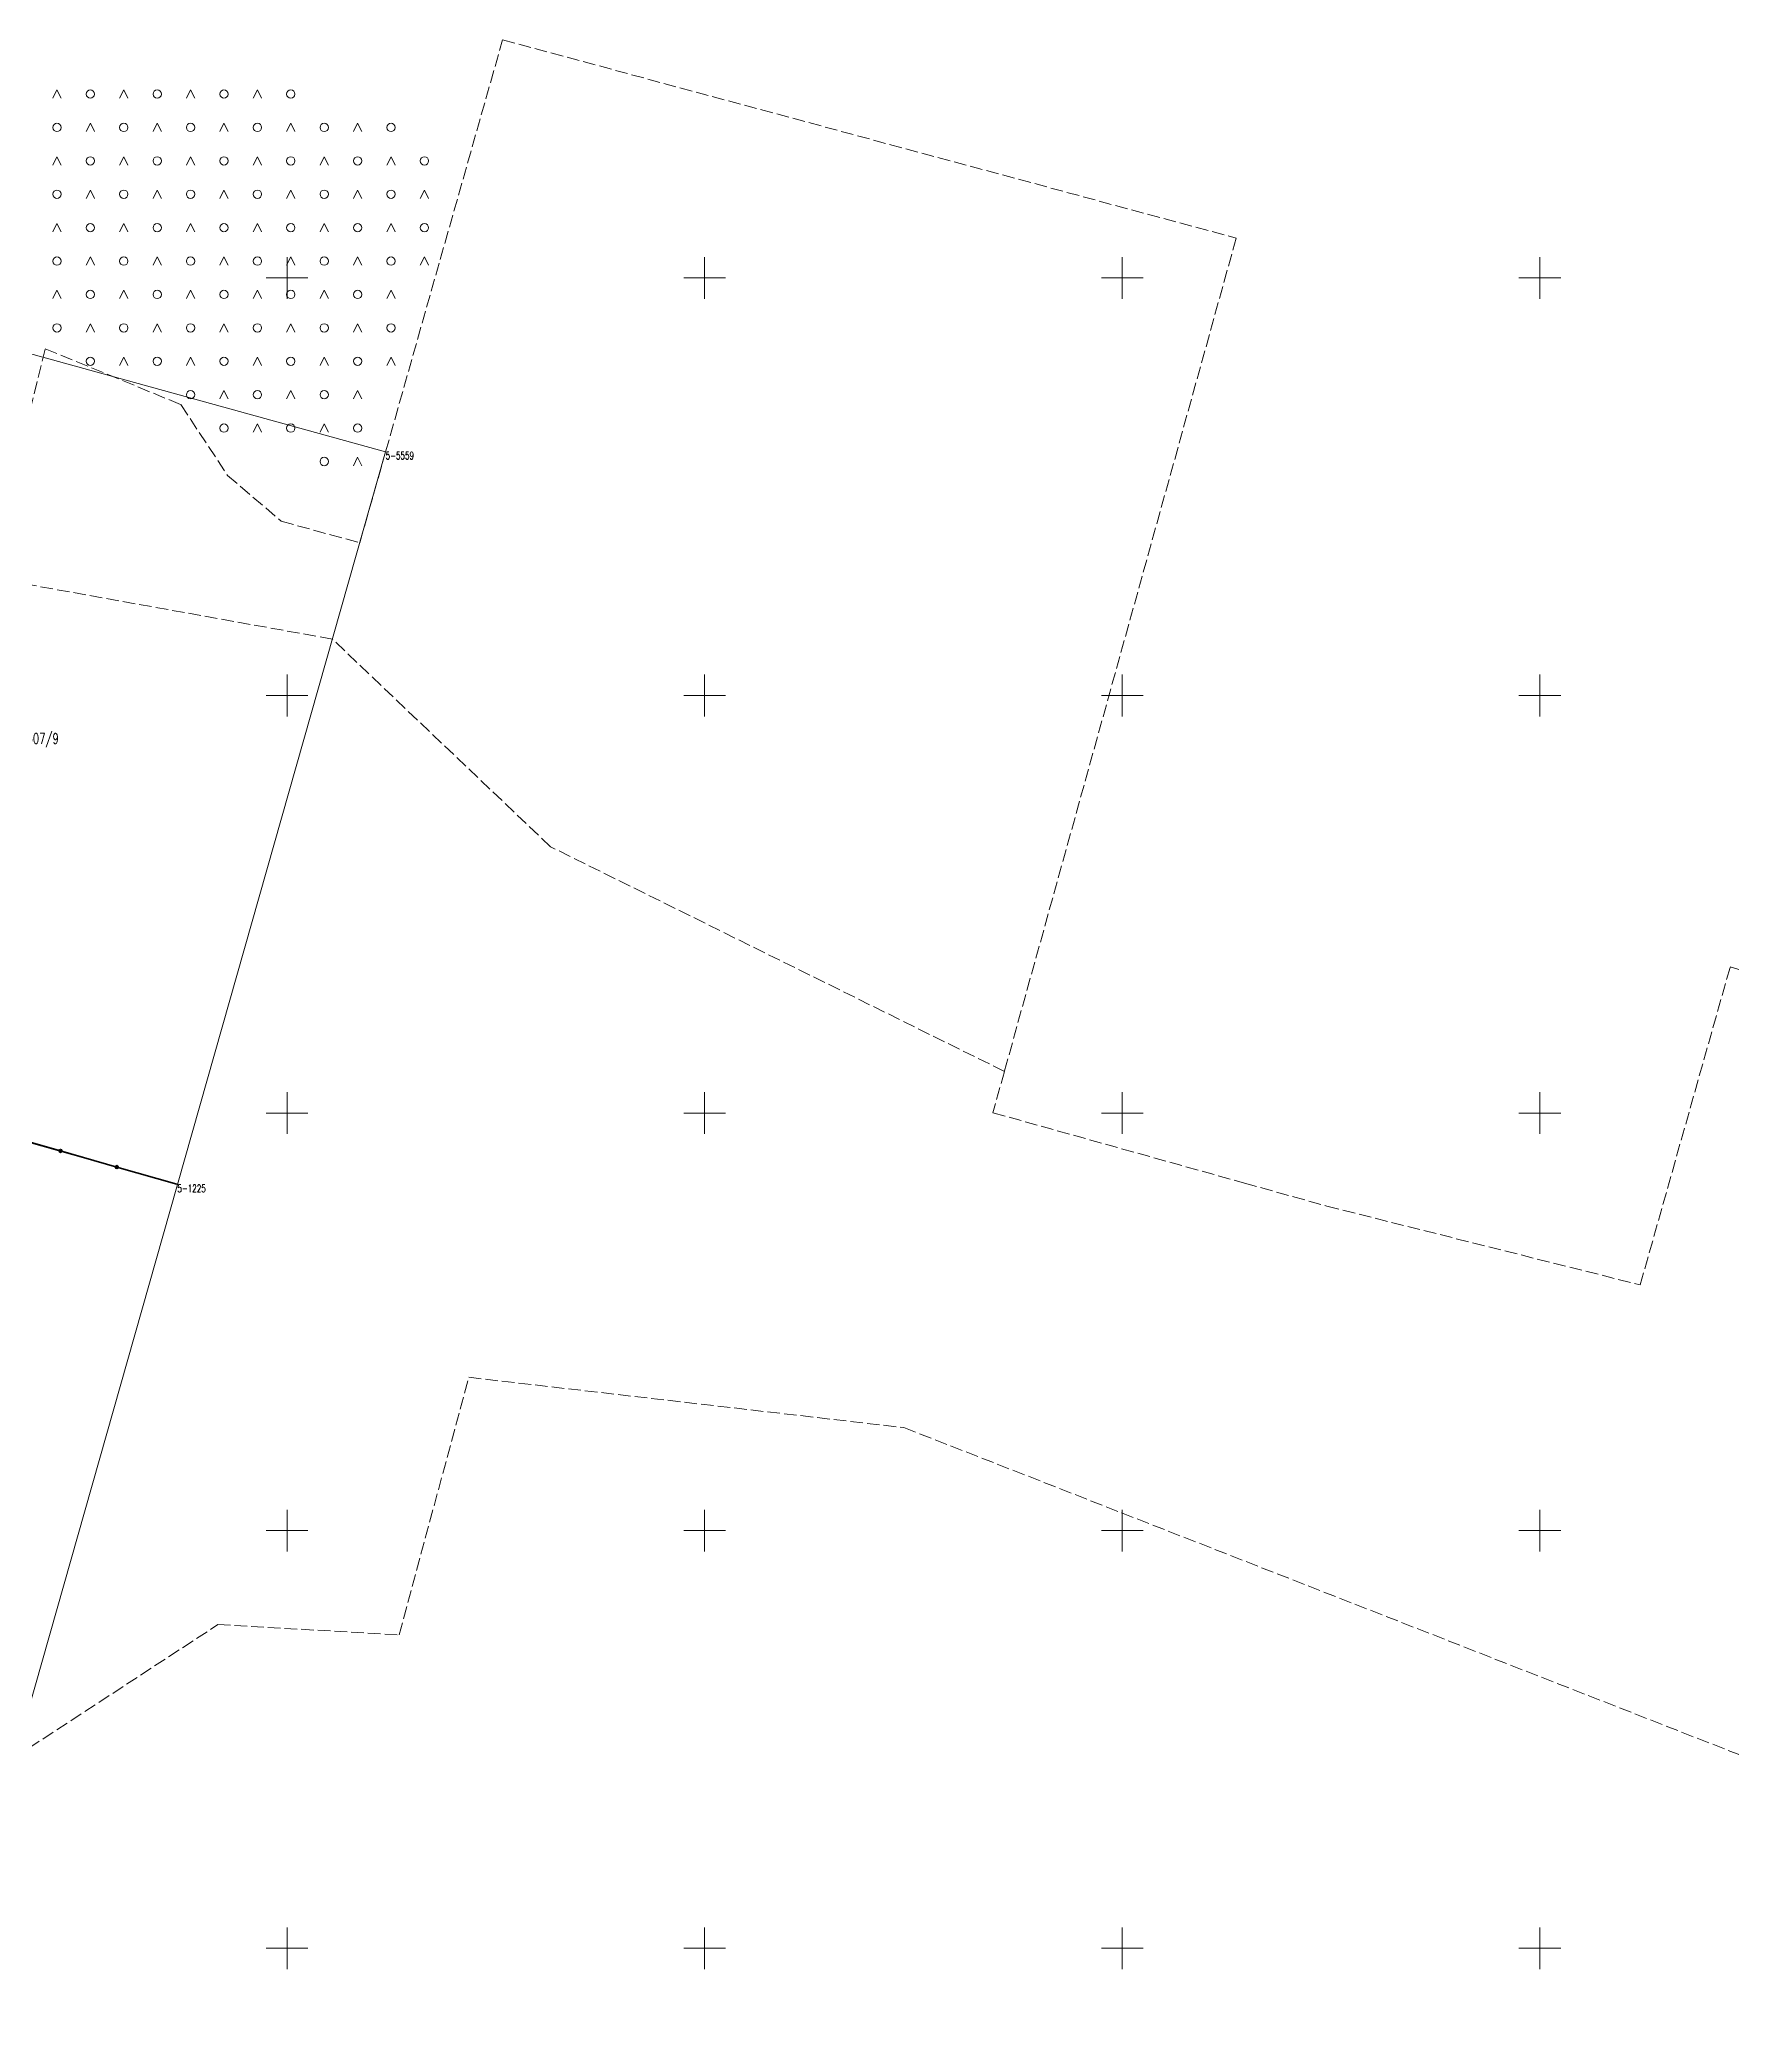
# Model space of a CAD drawing. Header units: metres. Extents: x 7536658 to 7539479, y 5878998 to 5880901.
# Drawn here: x 7537020.4 to 7537222.9, y 5879190 to 5879428.5 of the extents above; entities that cross this region are included whole.
import ezdxf
from ezdxf.enums import TextEntityAlignment as Align

# ---------------------------------------------------------------- set-up
doc = ezdxf.new("R2010")
doc.units = ezdxf.units.M
for name, pattern in [('1', [0]), ('1_OTZZ', [1.5, 1, -0.5]), ('GDE', [0]), ('GUK', [2, 1.5, -0.5])]:
    doc.linetypes.add(name, pattern=pattern)
doc.layers.get('0').update_dxf_attribs({"color": 250, "linetype": 'CONTINUOUS', "lineweight": 100})
for name, color, linetype, lineweight in [('Dzialki', 7, 'GDE', 18), ('Numery_dzialek', 7, 'CONTINUOUS', 13), ('Numery_punktow', 7, 'CONTINUOUS', 9), ('OTO_L_0', 7, 'CONTINUOUS', 35), ('OTZ_L_0', 7, '1_OTZZ', 18), ('Podzial_sekcyjny_krzyze', 7, '1', 18)]:
    doc.layers.add(name, color=color, linetype=linetype, lineweight=lineweight)
doc.layers.add('Kontury', color=96, linetype='GUK', lineweight=18, true_color=0x008000)
doc.styles.get("Standard").update_dxf_attribs({"font": 'Simplex.SHX', "width": 0.75})

# ---------------------------------------------------------------- blocks, each defined once
blk = doc.blocks.new('1_OTZZ')
at = {"color": 0, "linetype": 'CONTINUOUS'}
for p, q in [((-2, 2.5), (-2.5, 1.5)), ((-1.5, 1.5), (-2, 2.5)), ((2, -1.5), (1.5, -2.5)), ((2.5, -2.5), (2, -1.5))]:
    blk.add_line(p, q, dxfattribs=at)
for centre in [(2, 2), (-2, -2)]:
    blk.add_circle(centre, 0.5, dxfattribs=at)

msp = doc.modelspace()

# ---------------------------------------------------------------- linework, layer by layer
at = {"layer": 'Dzialki'}
for p, q in [((7537061.8, 5879379.18), (7537006.61, 5879394.42)), ((7537036.87, 5879291.43), (7537061.8, 5879379.18)), ((7537036.87, 5879291.43), (7536982.44, 5879306.89)), ((7537016.43, 5879219.45), (7537036.87, 5879291.43))]:
    msp.add_line(p, q, dxfattribs=at)
at = {"layer": 'Kontury'}
for p, q in [((7537068.34, 5879402.22), (7537075.81, 5879428.51)), ((7537075.81, 5879428.51), (7537163.65, 5879404.77)), ((7537163.65, 5879404.77), (7537135.89, 5879304.99)), ((7537061.8, 5879379.18), (7537068.34, 5879402.22)), ((7537014.43, 5879364.78), (7537021.05, 5879391.53)), ((7537021.05, 5879391.53), (7537037.29, 5879384.83)), ((7537037.29, 5879384.83), (7537042.88, 5879376.35)), ((7537058.71, 5879368.3), (7537061.8, 5879379.18)), ((7537042.88, 5879376.35), (7537049.31, 5879370.86)), ((7537049.31, 5879370.86), (7537058.71, 5879368.3)), ((7537055.43, 5879356.75), (7537016.13, 5879363.81)), ((7537081.54, 5879331.9), (7537055.43, 5879356.75)), ((7537135.89, 5879304.99), (7537081.54, 5879331.9)), ((7537212.02, 5879279.43), (7537222.79, 5879317.5)), ((7537222.79, 5879317.5), (7537305.53, 5879293.77)), ((7537135.89, 5879304.99), (7537134.52, 5879300.04)), ((7537134.52, 5879300.04), (7537164.63, 5879291.62)), ((7537164.63, 5879291.62), (7537174.48, 5879288.86)), ((7537174.48, 5879288.86), (7537212.02, 5879279.43)), ((7537063.42, 5879237.52), (7537071.76, 5879268.36)), ((7537071.76, 5879268.36), (7537123.86, 5879262.34)), ((7537123.86, 5879262.34), (7537308.73, 5879189.95)), ((7537017.4, 5879222.86), (7537041.72, 5879238.75)), ((7537041.72, 5879238.75), (7537063.42, 5879237.52))]:
    msp.add_line(p, q, dxfattribs=at)
at = {"layer": 'OTO_L_0'}
for p, q in [((7537022.88, 5879295.47), (7537016.15, 5879297.39)), ((7537029.61, 5879293.54), (7537022.88, 5879295.47)), ((7537036.82, 5879291.48), (7537029.61, 5879293.54))]:
    msp.add_line(p, q, dxfattribs=at)
for centre in [(7537022.88, 5879295.47), (7537029.61, 5879293.54)]:
    msp.add_circle(centre, 0.17, dxfattribs=at)
at = {"layer": 'Podzial_sekcyjny_krzyze'}
for p, q in [((7537050, 5879397.5), (7537050, 5879402.5)), ((7537100, 5879397.5), (7537100, 5879402.5)), ((7537150, 5879397.5), (7537150, 5879402.5)), ((7537200, 5879397.5), (7537200, 5879402.5)), ((7537047.5, 5879400), (7537052.5, 5879400)), ((7537097.5, 5879400), (7537102.5, 5879400)), ((7537147.5, 5879400), (7537152.5, 5879400)), ((7537197.5, 5879400), (7537202.5, 5879400)), ((7537050, 5879347.5), (7537050, 5879352.5)), ((7537100, 5879347.5), (7537100, 5879352.5)), ((7537150, 5879347.5), (7537150, 5879352.5)), ((7537200, 5879347.5), (7537200, 5879352.5)), ((7537047.5, 5879350), (7537052.5, 5879350)), ((7537097.5, 5879350), (7537102.5, 5879350)), ((7537147.5, 5879350), (7537152.5, 5879350)), ((7537197.5, 5879350), (7537202.5, 5879350)), ((7537050, 5879297.5), (7537050, 5879302.5)), ((7537100, 5879297.5), (7537100, 5879302.5)), ((7537150, 5879297.5), (7537150, 5879302.5)), ((7537200, 5879297.5), (7537200, 5879302.5)), ((7537047.5, 5879300), (7537052.5, 5879300)), ((7537097.5, 5879300), (7537102.5, 5879300)), ((7537147.5, 5879300), (7537152.5, 5879300)), ((7537197.5, 5879300), (7537202.5, 5879300)), ((7537050, 5879247.5), (7537050, 5879252.5)), ((7537100, 5879247.5), (7537100, 5879252.5)), ((7537150, 5879247.5), (7537150, 5879252.5)), ((7537200, 5879247.5), (7537200, 5879252.5)), ((7537047.5, 5879250), (7537052.5, 5879250)), ((7537097.5, 5879250), (7537102.5, 5879250)), ((7537147.5, 5879250), (7537152.5, 5879250)), ((7537197.5, 5879250), (7537202.5, 5879250)), ((7537050, 5879197.5), (7537050, 5879202.5)), ((7537100, 5879197.5), (7537100, 5879202.5)), ((7537150, 5879197.5), (7537150, 5879202.5)), ((7537200, 5879197.5), (7537200, 5879202.5)), ((7537047.5, 5879200), (7537052.5, 5879200)), ((7537097.5, 5879200), (7537102.5, 5879200)), ((7537147.5, 5879200), (7537152.5, 5879200)), ((7537197.5, 5879200), (7537202.5, 5879200))]:
    msp.add_line(p, q, dxfattribs=at)

# ---------------------------------------------------------------- block references
at = {"layer": 'OTZ_L_0'}
for p in [(7537024.45, 5879420.02), (7537032.45, 5879420.02), (7537040.45, 5879420.02), (7537048.45, 5879420.02), (7537020.45, 5879416.02), (7537028.45, 5879416.02), (7537036.45, 5879416.02), (7537044.45, 5879416.02), (7537052.45, 5879416.02), (7537060.45, 5879416.02), (7537024.45, 5879412.02), (7537032.45, 5879412.02), (7537040.45, 5879412.02), (7537048.45, 5879412.02), (7537056.45, 5879412.02), (7537064.45, 5879412.02), (7537020.45, 5879408.02), (7537028.45, 5879408.02), (7537036.45, 5879408.02), (7537044.45, 5879408.02), (7537052.45, 5879408.02), (7537060.45, 5879408.02), (7537024.45, 5879404.02), (7537032.45, 5879404.02), (7537040.45, 5879404.02), (7537048.45, 5879404.02), (7537056.45, 5879404.02), (7537064.45, 5879404.02), (7537020.45, 5879400.02), (7537028.45, 5879400.02), (7537036.45, 5879400.02), (7537044.45, 5879400.02), (7537052.45, 5879400.02), (7537060.45, 5879400.02), (7537024.45, 5879396.02), (7537032.45, 5879396.02), (7537040.45, 5879396.02), (7537048.45, 5879396.02), (7537056.45, 5879396.02), (7537028.45, 5879392.02), (7537036.45, 5879392.02), (7537044.45, 5879392.02), (7537052.45, 5879392.02), (7537060.45, 5879392.02), (7537040.45, 5879388.02), (7537048.45, 5879388.02), (7537056.45, 5879388.02), (7537044.45, 5879384.02), (7537052.45, 5879384.02), (7537056.45, 5879380.02)]:
    msp.add_blockref('1_OTZZ', p, dxfattribs=at)

# ---------------------------------------------------------------- texts
at = {"layer": 'Numery_dzialek', "width": 0.7}
msp.add_text('307/9', height=1.26, dxfattribs=at).set_placement((7537020.74, 5879344.77), align=Align.MIDDLE)
at = {"layer": 'Numery_punktow', "width": 0.7}
for s, p in [('5-5559', (7537061.8, 5879379.18)), ('5-1225', (7537036.87, 5879291.43))]:
    msp.add_text(s, height=0.9, dxfattribs=at).set_placement(p, align=Align.TOP_LEFT)

doc.saveas('drawing.dxf')
